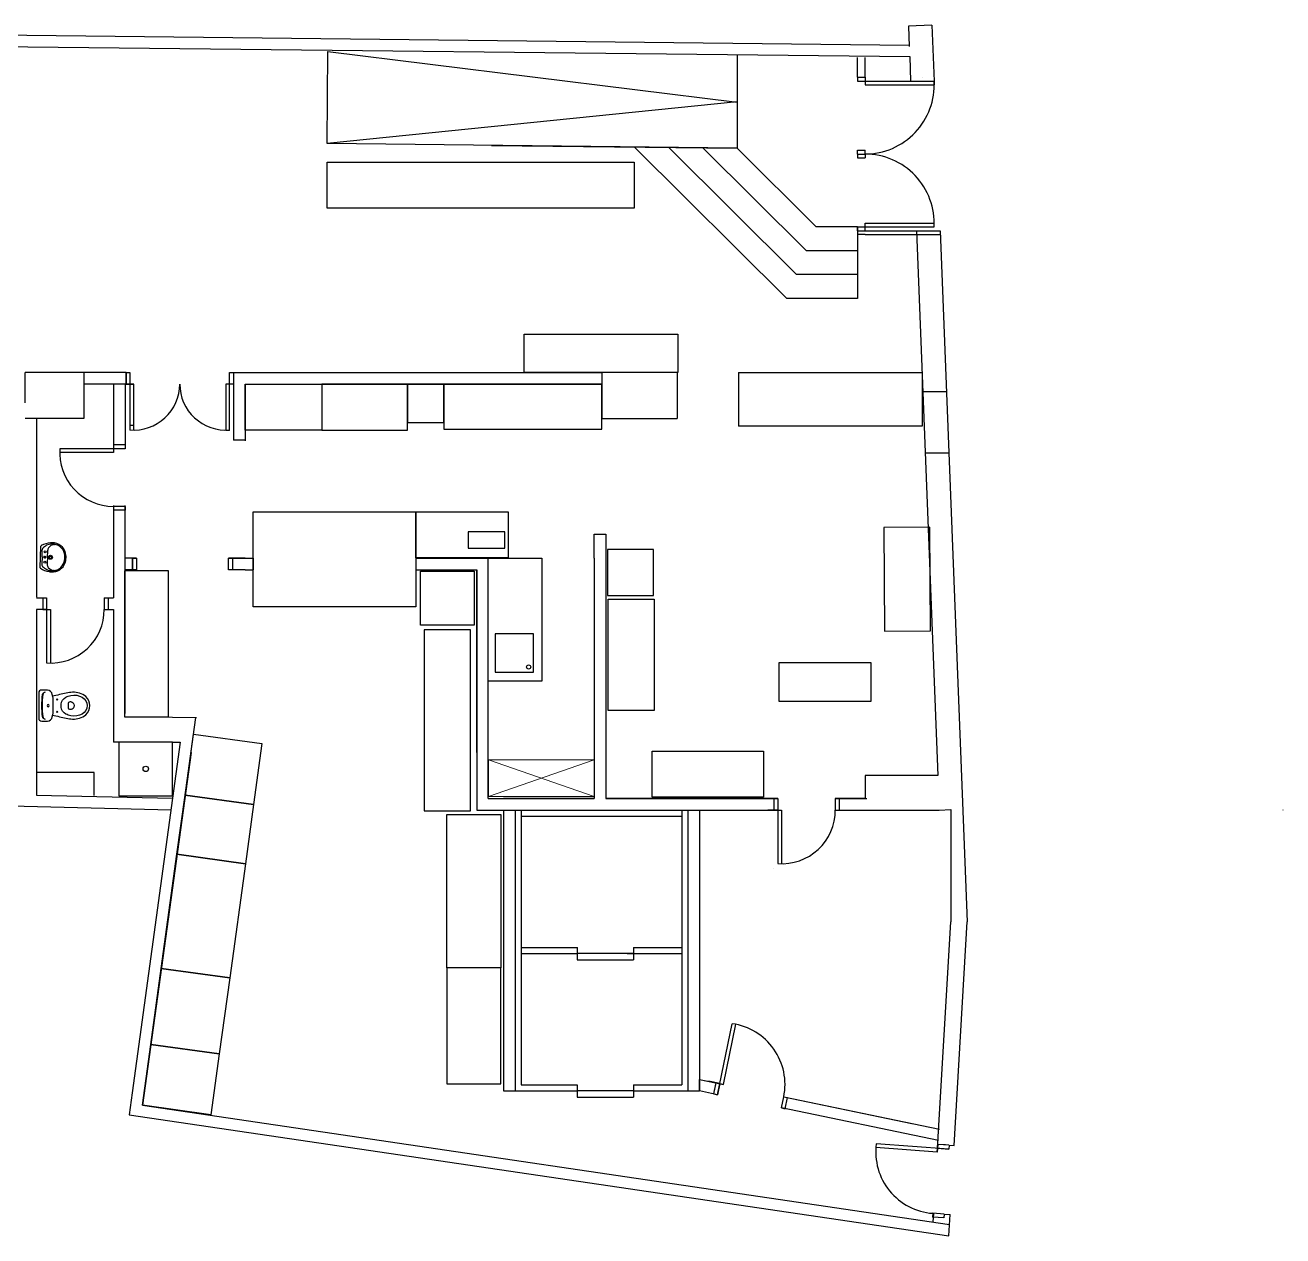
# Model space of a CAD drawing. Header units: millimetres. Extents: x 7 to 259, y -45 to 103.
# Drawn here: x 218.614 to 220.661, y 88.571 to 90.543 of the extents above; entities that cross this region are included whole.
import ezdxf

# ---------------------------------------------------------------- set-up
doc = ezdxf.new("R2010")
doc.units = ezdxf.units.MM
doc.layers.add('ELECTRIC', color=86, linetype='Continuous', lineweight=9)
for name, color, linetype in [('estructura', 5, 'Continuous'), ('maquiactual', 90, 'Continuous'), ('maquinaria', 42, 'Continuous'), ('OFICINES', 6, 'Continuous'), ('portes', 4, 'Continuous')]:
    doc.layers.add(name, color=color, linetype=linetype)

# ---------------------------------------------------------------- blocks, each defined once
blk = doc.blocks.new('VI-IN')
for p, q in [((0, -0.04), (-0.011, -0.04)), ((0, -0.04), (0.011, -0.04)), ((-0.048, -0.423), (-0.048, -0.403)), ((0.048, -0.423), (0.048, -0.403))]:
    blk.add_line(p, q)
blk.add_lwpolyline([(-0.163, -0.358, -0.0164), (-0.122, -0.18, -0.014244), (-0.146, -0.175, -0.379899), (-0.203, -0.112), (-0.203, -0.04, -0.414214), (-0.163, 0), (0, 0), (0.163, 0, -0.414214), (0.203, -0.04), (0.203, -0.112, -0.379899), (0.146, -0.175, -0.014244), (0.122, -0.18, -0.0164), (0.163, -0.358, -0.034533), (0.175, -0.44, -0.180901), (0.118, -0.613, -0.210568), (0, -0.665, -0.210568), (-0.118, -0.613, -0.180901), (-0.175, -0.44, -0.034533)], format="xyb", close=True)
for centre, radius in [((0, -0.122), 0.0135), ((0, -0.122), 0.0135), ((-0.08, -0.24), 0.0075), ((0.08, -0.24), 0.0075)]:
    blk.add_circle(centre, radius)
for centre, radius, start, end in [((-0.139, -0.089), 0.04, 96.2719, 180), ((-0.14, -0.096), 0.04, 96.2141, 169.7572), ((0, -1.201), 1.154, 90.0008, 97.203), ((0, -1.197), 1.157, 90.0008, 97.1409), ((0, -1.197), 1.157, 82.8591, 89.9992), ((0, -1.201), 1.154, 82.797, 89.9992), ((0.139, -0.089), 0.04, 0, 83.7281), ((0.14, -0.096), 0.04, 10.2428, 83.7859), ((0, 1.219), 1.404, 264.9986, 270), ((-0.007, -0.406), 0.116, 96.2419, 152.5973), ((0, -0.47), 0.18, 90, 96.2419), ((0, 1.219), 1.404, 270, 275.0014), ((0, -0.47), 0.18, 83.7581, 90), ((0.007, -0.406), 0.116, 27.4027, 83.7581), ((0.079, -0.461), 0.216, 168.3805, 209.1161), ((0.112, -0.468), 0.25, 152.5973, 168.3805), ((-0.033, -0.403), 0.015, 96.6492, 180), ((-0.018, -0.423), 0.03, 180, 233.1301), ((0, -0.399), 0.06, 233.1301, 270), ((0, -0.686), 0.3, 90, 96.6492), ((0, -0.686), 0.3, 83.3508, 90), ((0, -0.399), 0.06, 270, 306.8699), ((0.033, -0.403), 0.015, 0, 83.3508), ((0.018, -0.423), 0.03, 306.8699, 0), ((-0.112, -0.468), 0.25, 11.6195, 27.4027), ((-0.079, -0.461), 0.216, 330.8839, 11.6195), ((0, -0.505), 0.126, 209.1161, 270), ((0, -0.505), 0.126, 270, 330.8839)]:
    blk.add_arc(centre, radius, start, end)
blk = doc.blocks.new('Vic-WC')
at = {"xscale": -1}
blk.add_blockref('VI-IN', (0, 0), dxfattribs=at)

msp = doc.modelspace()

# ---------------------------------------------------------------- linework, layer by layer
at = {"color": 6}
for p, q in [((218.6379, 89.6594), (218.6393, 89.6948)), ((218.641, 89.677), (218.6415, 89.6885)), ((218.6504, 89.6864), (218.6505, 89.6883)), ((218.6379, 89.6594), (218.6386, 89.6771)), ((218.641, 89.677), (218.6406, 89.6656)), ((218.65, 89.6767), (218.6496, 89.6669)), ((218.65, 89.6767), (218.6504, 89.6864)), ((218.6496, 89.6669), (218.6495, 89.665))]:
    msp.add_line(p, q, dxfattribs=at)
for centre, radius in [((218.6454, 89.6769), 0.00161), ((218.6455, 89.6684), 0.00161), ((218.6462, 89.6853), 0.00161), ((218.6547, 89.6765), 0.00322), ((218.6547, 89.6765), 0.00211)]:
    msp.add_circle(centre, radius, dxfattribs=at)
for centre, radius, start, end in [((218.6586, 89.66), 0.0382, 97.6416, 97.6416), ((218.6401, 89.6948), 0.000804, 117.2564, 177.7078), ((218.6586, 89.6591), 0.041, 95.5719, 117.2564), ((218.6468, 89.6883), 0.00533, 132.3988, 177.7078), ((218.661, 89.6727), 0.0264, 123.1796, 132.3988), ((218.6575, 89.6788), 0.0194, 98.2336, 124.1998), ((218.6588, 89.6876), 0.00841, 139.474, 175.5675), ((218.6616, 89.6851), 0.0122, 64.2185, 138.5702), ((218.6586, 89.66), 0.0401, 92.3999, 95.7467), ((218.6586, 89.66), 0.0382, 92.3999, 95.848), ((218.6581, 89.6775), 0.0226, 81.1272, 92.8948), ((218.6581, 89.6775), 0.0207, 81.1272, 92.8948), ((218.6576, 89.6777), 0.0205, 4.9409, 79.8753), ((218.6576, 89.6777), 0.0225, 4.9409, 79.8753), ((218.6575, 89.675), 0.0205, 275.5403, 350.4747), ((218.6575, 89.675), 0.0225, 275.5403, 350.4747), ((218.6469, 89.6768), 0.0313, 350.4881, 4.9275), ((218.6469, 89.6768), 0.0332, 350.4881, 357.7078), ((218.6469, 89.6768), 0.0332, 357.7078, 4.9275), ((218.6387, 89.6594), 0.000804, 177.7078, 238.1592), ((218.6599, 89.6935), 0.041, 238.1592, 259.8437), ((218.6459, 89.6653), 0.00533, 177.7078, 223.0168), ((218.6613, 89.6797), 0.0264, 223.0168, 232.2359), ((218.6573, 89.674), 0.0194, 231.2157, 257.182), ((218.6579, 89.665), 0.00841, 179.848, 215.9415), ((218.6609, 89.6674), 0.0122, 216.8453, 291.1971), ((218.6599, 89.6926), 0.0401, 259.6689, 263.0156), ((218.6599, 89.6926), 0.0382, 259.5675, 263.0156), ((218.658, 89.6752), 0.0226, 262.5207, 274.2884), ((218.658, 89.6752), 0.0207, 262.5207, 274.2884)]:
    msp.add_arc(centre, radius, start, end, dxfattribs=at)
at = {"color": 6, "linetype": 'ByBlock'}
for p in [(218.6591, 89.7001), (218.6616, 89.6972), (218.6443, 89.6779), (218.6462, 89.6758), (218.6546, 89.6744), (218.6548, 89.6786), (218.6781, 89.6755), (218.6496, 89.6669), (218.6568, 89.6526), (218.6602, 89.6552)]:
    msp.add_point(p, dxfattribs=at)
at = {"layer": 'ELECTRIC'}
for p, q in [((219.5397, 89.3469), (219.3677, 89.2867)), ((219.3677, 89.3469), (219.5399, 89.2867))]:
    msp.add_line(p, q, dxfattribs=at)
msp.add_lwpolyline([(219.3677, 89.2867), (219.5399, 89.2867), (219.5399, 89.3469), (219.3677, 89.3469)], close=True, dxfattribs=at)
at = {"layer": 'estructura'}
for p, q in [((217.3135, 90.5413), (220.0525, 90.5107)), ((220.0896, 90.5431), (220.0513, 90.5416)), ((220.0513, 90.5416), (220.0526, 90.5084)), ((220.0896, 90.5431), (220.0932, 90.452)), ((217.9054, 90.5159), (220.0533, 90.4919)), ((219.1049, 90.3502), (219.1065, 90.5002)), ((219.1065, 90.5002), (219.7723, 90.4178)), ((219.7723, 90.4935), (219.7723, 90.3428)), ((219.7723, 90.4928), (219.7723, 90.3428)), ((219.9682, 90.4582), (219.9682, 90.4906)), ((219.9807, 90.4582), (219.9807, 90.4904)), ((220.0533, 90.4919), (220.0548, 90.452)), ((219.9682, 90.4582), (219.9807, 90.4582)), ((220.0548, 90.452), (220.0932, 90.452)), ((219.7723, 90.4181), (219.1049, 90.3502)), ((219.7723, 90.3428), (219.1049, 90.3502)), ((219.3729, 90.3472), (219.7723, 90.3428)), ((219.8533, 90.0982), (219.6056, 90.3446)), ((219.8692, 90.137), (219.6612, 90.344)), ((219.8852, 90.1757), (219.7168, 90.3434)), ((219.9012, 90.2145), (219.7723, 90.3428)), ((219.9682, 90.2145), (219.9012, 90.2145)), ((219.9682, 90.2145), (219.9682, 90.1757)), ((219.9682, 90.2082), (219.9807, 90.2082)), ((219.9682, 90.2082), (219.9682, 90.202)), ((219.9807, 90.202), (219.9682, 90.202)), ((219.9807, 90.2082), (220.1028, 90.2082)), ((219.9807, 90.202), (220.1028, 90.202)), ((220.0644, 90.2082), (220.0993, 89.3212)), ((220.1028, 90.2082), (220.147, 89.0827)), ((219.8739, 90.187), (219.8739, 90.187)), ((219.9682, 90.1757), (219.8852, 90.1757)), ((219.9682, 90.1757), (219.9682, 90.137)), ((219.9682, 90.137), (219.8692, 90.137)), ((219.9682, 90.137), (219.9682, 90.0982)), ((219.9682, 90.0982), (219.8533, 90.0982)), ((218.7777, 89.9775), (218.6136, 89.9775)), ((218.7088, 89.9775), (218.6136, 89.9775)), ((218.6136, 89.9278), (218.6136, 89.9775)), ((218.7088, 89.9775), (218.7088, 89.9278)), ((218.7088, 89.9775), (218.7088, 89.9025)), ((218.7777, 89.9775), (218.7777, 89.9587)), ((218.7777, 89.9775), (218.7839, 89.9775)), ((218.9464, 89.9775), (219.5522, 89.9775)), ((218.9527, 89.9775), (218.9527, 89.8674)), ((219.6747, 89.9775), (219.5522, 89.9775)), ((219.5522, 89.9775), (219.5522, 89.9025)), ((219.6747, 89.9775), (219.6747, 89.9275)), ((219.6747, 89.9775), (219.6747, 89.9025)), ((218.7736, 89.9587), (218.7088, 89.9587)), ((218.7574, 89.9587), (218.7574, 89.8594)), ((218.7777, 89.9587), (218.7661, 89.9587)), ((218.7777, 89.9587), (218.7661, 89.9587)), ((218.7761, 89.9587), (218.7761, 89.8594)), ((218.7777, 89.9587), (218.7902, 89.9587)), ((218.9714, 89.9587), (219.5522, 89.9587)), ((218.9714, 89.9587), (218.9714, 89.882)), ((218.9714, 89.9587), (218.9714, 89.8662)), ((220.1131, 89.9457), (220.0747, 89.9457)), ((218.7088, 89.9025), (218.6135, 89.9025)), ((218.6322, 89.9025), (218.6322, 89.6302)), ((218.6322, 89.9025), (218.6322, 89.6114)), ((219.5522, 89.9025), (219.6747, 89.9025)), ((218.9714, 89.8674), (218.9527, 89.8674)), ((220.1184, 89.8459), (220.08, 89.8459)), ((218.7572, 89.7607), (218.7572, 89.6104)), ((218.776, 89.7607), (218.776, 89.4219)), ((219.5397, 89.675), (219.5397, 89.7143)), ((219.5397, 89.7143), (219.5585, 89.7143)), ((219.5585, 89.7137), (219.5397, 89.7137)), ((219.5585, 89.7143), (219.5585, 89.2837)), ((218.7947, 89.675), (218.7762, 89.675)), ((218.7884, 89.6753), (218.7884, 89.6562)), ((218.9714, 89.675), (218.9447, 89.675)), ((218.9509, 89.675), (218.9847, 89.675)), ((218.9714, 89.675), (218.9845, 89.675)), ((218.9847, 89.675), (218.9847, 89.6562)), ((219.2495, 89.675), (219.3672, 89.675)), ((219.2495, 89.675), (219.3672, 89.675)), ((219.2495, 89.675), (219.2497, 89.675)), ((219.2497, 89.675), (219.2497, 89.6562)), ((219.3672, 89.2837), (219.3672, 89.675)), ((219.5397, 89.675), (219.5397, 89.2837)), ((218.7947, 89.6562), (218.7762, 89.6562)), ((218.9714, 89.6562), (218.9447, 89.6562)), ((218.9714, 89.6562), (218.9845, 89.6562)), ((219.2495, 89.6562), (219.3485, 89.6562)), ((219.3485, 89.3586), (219.3485, 89.6562)), ((219.3485, 89.6562), (219.3485, 89.2649)), ((218.6322, 89.6104), (218.6485, 89.6104)), ((218.7485, 89.6104), (218.7572, 89.6104)), ((218.6485, 89.5917), (218.6322, 89.5917)), ((218.6322, 89.5917), (218.6322, 89.2892)), ((218.7485, 89.5917), (218.7572, 89.5917)), ((218.7572, 89.5917), (218.7572, 89.3754)), ((218.776, 89.417), (218.8922, 89.4156)), ((218.8046, 88.7841), (218.8915, 89.4157)), ((218.7661, 89.3754), (218.7572, 89.3754)), ((218.8661, 89.3754), (218.7875, 88.8041)), ((218.8536, 89.3754), (218.8661, 89.3754)), ((218.8836, 89.3586), (218.8046, 88.7841)), ((218.7261, 89.3259), (218.6322, 89.3259)), ((218.7261, 89.2884), (218.7261, 89.3259)), ((220.0993, 89.3212), (219.9806, 89.3212)), ((219.9806, 89.3212), (219.9806, 89.2837)), ((220.0993, 89.3212), (220.0252, 89.3212)), ((217.0322, 89.3086), (218.851, 89.2654)), ((218.6322, 89.2892), (218.8535, 89.284)), ((219.3672, 89.2837), (219.5397, 89.2837)), ((219.5397, 89.2837), (219.3922, 89.2837)), ((219.8385, 89.2837), (219.5585, 89.2837)), ((219.5585, 89.2837), (219.8385, 89.2837)), ((219.5585, 89.2837), (219.8322, 89.2837)), ((219.8222, 89.2837), (219.8385, 89.2837)), ((219.8322, 89.2837), (219.8322, 89.2649)), ((219.9806, 89.2837), (219.9323, 89.2837)), ((219.9323, 89.2837), (219.9835, 89.2837)), ((219.9385, 89.2837), (219.9472, 89.2837)), ((219.3485, 89.2649), (219.8447, 89.2649)), ((219.3485, 89.2649), (219.8447, 89.2649)), ((219.3485, 89.2649), (219.8447, 89.2649)), ((219.3922, 89.2649), (219.3922, 88.8074)), ((219.6924, 89.2649), (219.6924, 88.8074)), ((219.7112, 89.2649), (219.7112, 88.8074)), ((219.8385, 89.2649), (219.8222, 89.2649)), ((219.9323, 89.2649), (220.1015, 89.2649)), ((219.9323, 89.2649), (219.9849, 89.2649)), ((219.9323, 89.2649), (219.9835, 89.2649)), ((219.9385, 89.2649), (219.9472, 89.2649)), ((220.1015, 89.2649), (220.1202, 89.2658)), ((220.1202, 89.2658), (220.1202, 89.0827)), ((220.6607, 89.2653), (220.6607, 89.2649)), ((219.7112, 89.2462), (219.7112, 89.2275)), ((220.0987, 88.7142), (220.1202, 89.0827)), ((220.1257, 88.7186), (220.147, 89.0827)), ((219.3922, 88.8074), (219.5119, 88.8074)), ((219.6037, 88.8074), (219.7112, 88.8074)), ((219.7112, 88.8074), (219.7112, 88.8261)), ((219.7112, 88.8261), (219.7504, 88.818)), ((219.7112, 88.8261), (219.7442, 88.8193)), ((219.7405, 88.8013), (219.7112, 88.8074)), ((219.7442, 88.8193), (219.7256, 88.8232)), ((219.7256, 88.8232), (219.7504, 88.818)), ((219.7356, 88.8083), (219.7381, 88.8206)), ((219.7442, 88.8193), (219.7405, 88.8013)), ((218.7875, 88.8041), (218.7826, 88.7684)), ((219.8483, 88.7978), (220.057, 88.7547)), ((219.8483, 88.7978), (220.1017, 88.7454)), ((218.7826, 88.7684), (220.1171, 88.5715)), ((218.8046, 88.7841), (220.1182, 88.5902)), ((220.1002, 88.7266), (219.8445, 88.7797)), ((220.0981, 88.7079), (220.099, 88.7205)), ((220.099, 88.7205), (220.0981, 88.7079)), ((220.0985, 88.7142), (220.1169, 88.7129)), ((220.1114, 88.7195), (220.099, 88.7204)), ((220.1174, 88.7191), (220.1257, 88.7186)), ((220.0917, 88.5942), (220.0925, 88.6081)), ((220.1093, 88.6069), (220.1192, 88.6063)), ((220.1171, 88.5715), (220.1192, 88.6063))]:
    msp.add_line(p, q, dxfattribs=at)
at = {"layer": 'estructura', "color": 142}
for p, q in [((219.3485, 89.2649), (219.6824, 89.2649)), ((219.411, 89.2649), (219.411, 88.8074)), ((219.421, 89.2649), (219.421, 88.8174)), ((219.6824, 89.2649), (219.6824, 88.8174)), ((219.6924, 89.2649), (219.6924, 88.8074)), ((219.421, 89.2549), (219.6824, 89.2549)), ((219.421, 89.0412), (219.5124, 89.0412)), ((219.5119, 89.0412), (219.5119, 89.0388)), ((219.5119, 89.0412), (219.5119, 89.0388)), ((219.5119, 89.0388), (219.5119, 89.0312)), ((219.6037, 89.0412), (219.6824, 89.0412)), ((219.6037, 89.0412), (219.6037, 89.0212)), ((219.421, 89.0312), (219.5119, 89.0312)), ((219.5937, 89.0312), (219.6824, 89.0312)), ((219.4117, 88.8074), (219.5119, 88.8074)), ((219.421, 88.8174), (219.5119, 88.8174)), ((219.5119, 88.8174), (219.5119, 88.8151)), ((219.5119, 88.8151), (219.5119, 88.8074)), ((219.6037, 88.8174), (219.6824, 88.8174)), ((219.6037, 88.8174), (219.6037, 88.7974)), ((219.6037, 88.8074), (219.6924, 88.8074))]:
    msp.add_line(p, q, dxfattribs=at)
at = {"layer": 'maquiactual'}
for points in [[(218.9714, 89.9587), (219.0964, 89.9587), (219.0964, 89.8837), (218.9714, 89.8837)], [(219.2361, 89.9587), (219.0964, 89.9587), (219.0964, 89.8837), (219.2361, 89.8837)], [(219.2949, 89.9587), (219.2361, 89.9587), (219.2361, 89.8962), (219.2949, 89.8962)], [(219.5522, 89.9587), (219.2949, 89.9587), (219.2949, 89.8849), (219.5522, 89.8849)], [(218.9845, 89.7508), (219.2495, 89.7508), (219.2495, 89.5958), (218.9845, 89.5958)], [(219.2495, 89.7508), (219.3995, 89.7508), (219.3995, 89.6758), (219.2495, 89.6758)], [(219.3344, 89.6914), (219.3944, 89.6914), (219.3944, 89.7181), (219.3344, 89.7181)], [(219.3672, 89.675), (219.4547, 89.675), (219.4547, 89.475), (219.3672, 89.475)], [(218.7755, 89.4167), (218.8467, 89.4167), (218.8467, 89.6542), (218.7755, 89.6542)], [(219.257, 89.6537), (219.3445, 89.6537), (219.3445, 89.5662), (219.257, 89.5662)], [(219.2632, 89.5586), (219.2632, 89.2636), (219.3382, 89.2636), (219.3382, 89.5586)], [(219.3786, 89.4894), (219.4411, 89.4894), (219.4411, 89.5519), (219.3786, 89.5519)], [(218.9989, 89.3731), (218.9853, 89.2741), (218.8739, 89.2893), (218.8875, 89.3884)], [(218.9853, 89.2741), (218.9721, 89.1775), (218.8606, 89.1928), (218.8739, 89.2893)], [(219.3001, 89.2579), (219.3876, 89.2579), (219.3876, 89.0079), (219.3001, 89.0079)], [(218.9721, 89.1775), (218.9466, 88.9917), (218.8351, 89.007), (218.8606, 89.1928)], [(218.9466, 88.9917), (218.9296, 88.8679), (218.8182, 88.8831), (218.8351, 89.007)], [(219.3876, 89.0079), (219.3, 89.0079), (219.3, 88.8192), (219.3876, 88.8192)], [(218.9296, 88.8679), (218.916, 88.7688), (218.8046, 88.7841), (218.8182, 88.8831)]]:
    msp.add_lwpolyline(points, close=True, dxfattribs=at)
msp.add_circle((219.4331, 89.4979), 0.00345, dxfattribs=at)
at = {"layer": 'maquinaria'}
for p, q in [((219.7747, 89.9775), (220.0735, 89.9775)), ((219.7747, 89.9775), (219.7747, 89.9775)), ((219.7747, 89.9775), (219.7747, 89.89)), ((220.0735, 89.9775), (220.0735, 89.89)), ((220.0735, 89.89), (219.7747, 89.89))]:
    msp.add_line(p, q, dxfattribs=at)
for points in [[(219.1049, 90.3199), (219.6049, 90.3199), (219.6049, 90.2449), (219.1049, 90.2449)], [(219.6759, 89.9775), (219.4259, 89.9775), (219.4259, 90.04), (219.6759, 90.04)], [(220.0873, 89.5568), (220.0861, 89.7256), (220.0111, 89.7251), (220.0123, 89.5563)], [(219.5615, 89.6144), (219.6365, 89.6144), (219.6365, 89.6894), (219.5615, 89.6894)], [(219.6376, 89.6082), (219.6376, 89.427), (219.5626, 89.427), (219.5626, 89.6082)], [(219.8406, 89.442), (219.9906, 89.442), (219.9906, 89.5045), (219.8406, 89.5045)], [(219.634, 89.3606), (219.8152, 89.3606), (219.8152, 89.2856), (219.634, 89.2856)]]:
    msp.add_lwpolyline(points, close=True, dxfattribs=at)
at = {"layer": 'portes'}
for p, q in [((219.9682, 90.4582), (219.9807, 90.4582)), ((219.9682, 90.4582), (219.9682, 90.452)), ((219.9682, 90.452), (220.093, 90.452)), ((219.9807, 90.4582), (219.9807, 90.452)), ((219.9807, 90.452), (219.9807, 90.4457)), ((219.9807, 90.4457), (220.0932, 90.4457)), ((220.0744, 90.4582), (220.0744, 90.4582)), ((220.0932, 90.452), (220.0932, 90.4457)), ((219.9682, 90.3332), (219.9682, 90.3395)), ((219.9682, 90.3395), (219.9807, 90.3395)), ((219.9682, 90.3332), (219.9807, 90.3332)), ((219.9682, 90.3332), (219.9807, 90.3332)), ((219.9682, 90.3332), (219.9682, 90.327)), ((219.9682, 90.327), (219.9807, 90.327)), ((219.9807, 90.3332), (219.9807, 90.3395)), ((219.9807, 90.3332), (219.9807, 90.327)), ((219.9807, 90.2207), (220.0932, 90.2207)), ((219.9807, 90.2145), (219.9807, 90.2207)), ((220.0932, 90.2145), (220.0932, 90.2207)), ((219.9682, 90.2145), (220.093, 90.2145)), ((219.9682, 90.2082), (219.9682, 90.2145)), ((219.9682, 90.2082), (219.9807, 90.2082)), ((219.9807, 90.2082), (219.9807, 90.2145)), ((220.0744, 90.2082), (220.0744, 90.2082)), ((218.7777, 89.9775), (218.7839, 89.9775)), ((218.7777, 89.9587), (218.7777, 89.9775)), ((218.7839, 89.9775), (218.7839, 89.9587)), ((218.9464, 89.9587), (218.9464, 89.9775)), ((218.9464, 89.9775), (218.9527, 89.9775)), ((218.7839, 89.9587), (218.7777, 89.9587)), ((218.7839, 89.9587), (218.7839, 89.8837)), ((218.7902, 89.9587), (218.7839, 89.9587)), ((218.7902, 89.8837), (218.7902, 89.9587)), ((218.7902, 89.9587), (218.7902, 89.9587)), ((218.9402, 89.9587), (218.9402, 89.8837)), ((218.9464, 89.9587), (218.9402, 89.9587)), ((218.9464, 89.8837), (218.9464, 89.9587)), ((218.9464, 89.9587), (218.9464, 89.9587)), ((218.9527, 89.9587), (218.9464, 89.9587)), ((218.7838, 89.8914), (218.79, 89.8914)), ((218.9402, 89.8837), (218.9464, 89.8837)), ((218.7761, 89.8531), (218.6701, 89.8531)), ((218.7761, 89.8594), (218.7574, 89.8594)), ((218.7574, 89.8594), (218.7574, 89.8531)), ((218.7574, 89.8531), (218.7574, 89.8469)), ((218.7761, 89.8594), (218.7761, 89.8531)), ((218.7574, 89.8469), (218.6699, 89.8469)), ((218.7761, 89.7593), (218.7574, 89.7593)), ((218.7574, 89.7593), (218.7574, 89.7531)), ((218.7761, 89.7531), (218.7574, 89.7531)), ((218.7761, 89.7593), (218.7761, 89.7531)), ((218.7884, 89.6753), (218.7947, 89.6753)), ((218.7884, 89.6562), (218.7884, 89.675)), ((218.7947, 89.6753), (218.7947, 89.6562)), ((218.9447, 89.6562), (218.9447, 89.675)), ((218.9447, 89.675), (218.9509, 89.675)), ((218.9509, 89.675), (218.9509, 89.6562)), ((218.7947, 89.6562), (218.7884, 89.6562)), ((218.7884, 89.6562), (218.7884, 89.6562)), ((218.9509, 89.6562), (218.9447, 89.6562)), ((218.6423, 89.6104), (218.6423, 89.5917)), ((218.6423, 89.6104), (218.6485, 89.6104)), ((218.6485, 89.6104), (218.6485, 89.5044)), ((218.7423, 89.6104), (218.7423, 89.5917)), ((218.7423, 89.6104), (218.7485, 89.6104)), ((218.7485, 89.6104), (218.7485, 89.5917)), ((218.6423, 89.5917), (218.6485, 89.5917)), ((218.6485, 89.5917), (218.6548, 89.5917)), ((218.6548, 89.5917), (218.6548, 89.5042)), ((218.7423, 89.5917), (218.7485, 89.5917)), ((219.8322, 89.2837), (219.8322, 89.2649)), ((219.8322, 89.2837), (219.8385, 89.2837)), ((219.8385, 89.2837), (219.8385, 89.1777)), ((219.9323, 89.2837), (219.9323, 89.2649)), ((219.9323, 89.2837), (219.9385, 89.2837)), ((219.9385, 89.2837), (219.9385, 89.2649)), ((219.8322, 89.2649), (219.8385, 89.2649)), ((219.8385, 89.2649), (219.8447, 89.2649)), ((219.8447, 89.2649), (219.8447, 89.1774)), ((219.9323, 89.2649), (219.9385, 89.2649)), ((219.8324, 89.1691), (219.8324, 89.1691)), ((219.6037, 89.0312), (219.5119, 89.0312)), ((219.5119, 89.0312), (219.5119, 89.0212)), ((219.5119, 89.0212), (219.6037, 89.0212)), ((219.6037, 89.0312), (219.6037, 89.0312)), ((219.6037, 89.0312), (219.6037, 89.0312)), ((219.7405, 88.8013), (219.7644, 88.917)), ((219.7504, 88.818), (219.7706, 88.916)), ((219.6037, 88.8074), (219.5119, 88.8074)), ((219.5119, 88.8074), (219.5119, 88.7974)), ((219.6037, 88.8074), (219.6037, 88.8074)), ((219.7344, 88.8026), (219.7381, 88.8206)), ((219.7381, 88.8206), (219.7442, 88.8193)), ((219.7442, 88.8193), (219.7504, 88.818)), ((219.5119, 88.7974), (219.6037, 88.7974)), ((219.7344, 88.8025), (219.7405, 88.8012)), ((219.8445, 88.7797), (219.8483, 88.7978)), ((219.8483, 88.7978), (219.8544, 88.7965)), ((219.8507, 88.7784), (219.8544, 88.7965)), ((219.8445, 88.7797), (219.8507, 88.7784)), ((220.0981, 88.7079), (219.9983, 88.7151)), ((220.1169, 88.7129), (219.999, 88.7213)), ((220.0985, 88.7142), (220.0981, 88.7079)), ((220.099, 88.7204), (220.0985, 88.7142)), ((220.1173, 88.7191), (220.099, 88.7204)), ((220.1174, 88.7191), (220.1169, 88.7128)), ((220.0909, 88.6082), (220.0905, 88.602)), ((220.1093, 88.6069), (220.0909, 88.6082)), ((220.1093, 88.6069), (220.1089, 88.6006)), ((220.1089, 88.6006), (220.0905, 88.602))]:
    msp.add_line(p, q, dxfattribs=at)
msp.add_lwpolyline([(218.7661, 89.2879), (218.8536, 89.2879), (218.8536, 89.3754), (218.7661, 89.3754)], close=True, dxfattribs=at)
msp.add_circle((218.8099, 89.3319), 0.00439, dxfattribs=at)
for centre, radius, start, end in [((219.9807, 90.4457), 0.1125, 270, 3.1847), ((219.9807, 90.2207), 0.1125, 356.8153, 90), ((218.7902, 89.9587), 0.075, 265.2193, 0), ((218.9402, 89.9587), 0.075, 180, 274.7802), ((218.7574, 89.8468), 0.0875, 175.877, 270), ((218.6548, 89.5917), 0.0875, 265.877, 0), ((219.8448, 89.2649), 0.0875, 265.877, 0), ((219.7504, 88.818), 0.1, 348.3232, 81.9065), ((220.0981, 88.7079), 0.1, 172.3116, 265.895)]:
    msp.add_arc(centre, radius, start, end, dxfattribs=at)

# ---------------------------------------------------------------- block references
at = {"layer": 'OFICINES', "xscale": 0.125, "yscale": 0.125, "zscale": 0.125, "rotation": 89.99999999999999}
msp.add_blockref('Vic-WC', (218.6357, 89.4349), dxfattribs=at)

doc.saveas('drawing.dxf')
